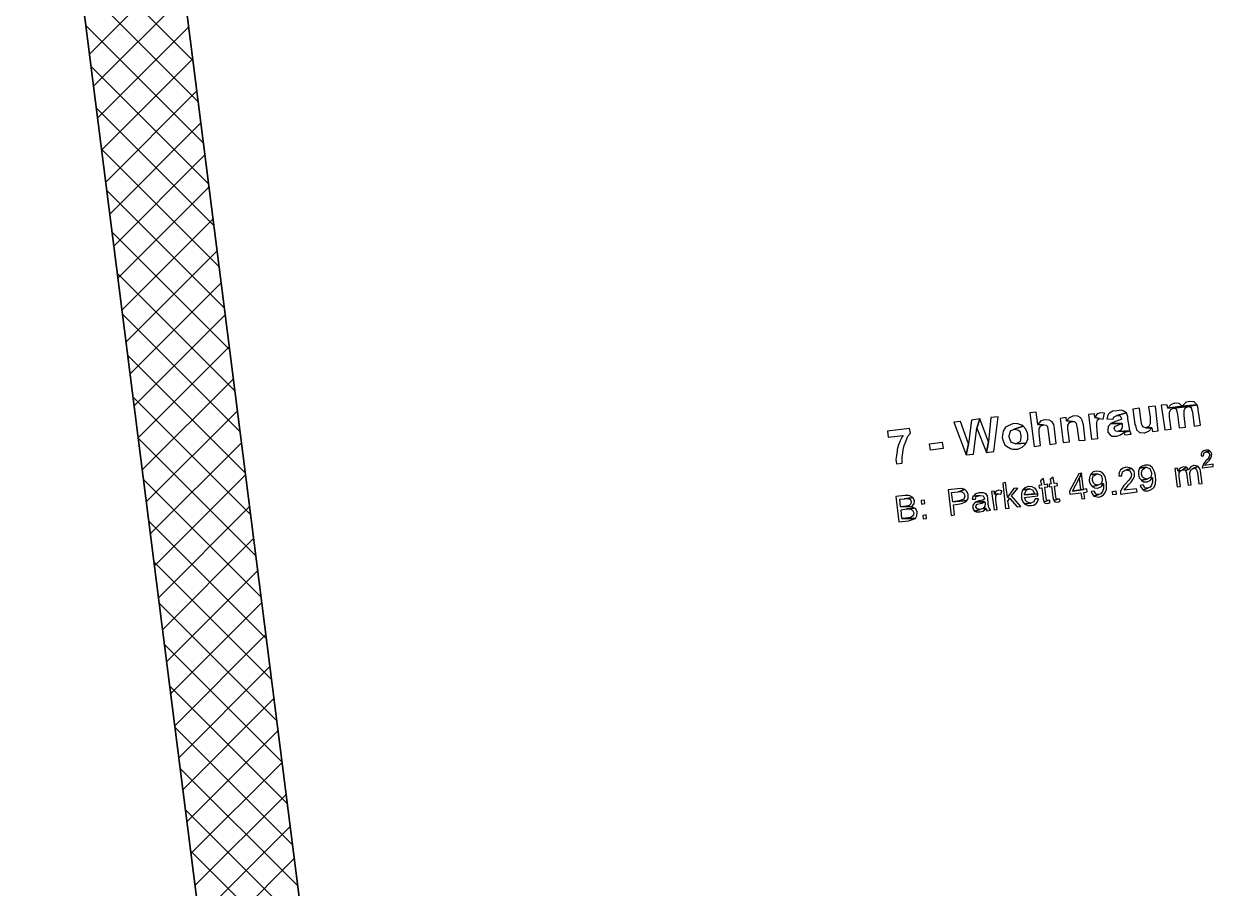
# Model space of a CAD drawing. Header units: metres. Extents: x 2713679.5 to 2713747.3, y 1226017.1 to 1226104.2.
# Drawn here: x 2713735.602 to 2713739.103, y 1226034.09 to 1226036.634 of the extents above; entities that cross this region are included whole.
import ezdxf

# ---------------------------------------------------------------- set-up
doc = ezdxf.new("R2010")
doc.units = ezdxf.units.M
doc.header["$MEASUREMENT"] = 0
doc.layers.add('texte', color=7, linetype='Continuous', true_color=0x000000)
doc.layers.add('waende_stuetzen', color=250, linetype='Continuous')

msp = doc.modelspace()

# ---------------------------------------------------------------- linework, layer by layer
at = {"layer": 'texte'}
for points in [[(2713738.9682, 1226035.513), (2713738.9507, 1226035.5118), (2713738.9607, 1226035.4392), (2713738.9795, 1226035.4417), (2713738.9745, 1226035.4767), (2713738.9745, 1226035.4792), (2713738.9745, 1226035.4917), (2713738.9783, 1226035.4993), (2713738.9858, 1226035.503), (2713739.0296, 1226035.508), (2713739.0559, 1226035.513), (2713739.0121, 1226035.5093), (2713738.9695, 1226035.503)], [(2713738.9908, 1226035.518), (2713738.9895, 1226035.518), (2713738.9783, 1226035.513), (2713738.9695, 1226035.503), (2713739.0121, 1226035.5093), (2713739.0033, 1226035.5168)], [(2713739.0333, 1226035.523), (2713739.0221, 1226035.5193), (2713739.0208, 1226035.518), (2713739.0121, 1226035.5093), (2713739.0559, 1226035.513), (2713739.0471, 1226035.5218), (2713739.0459, 1226035.5218)], [(2713739.0559, 1226035.513), (2713739.0296, 1226035.508), (2713739.0383, 1226035.5055), (2713739.0383, 1226035.5043), (2713739.0421, 1226035.4917), (2713739.0471, 1226035.4504), (2713739.0659, 1226035.4529), (2713739.0596, 1226035.4993), (2713739.0596, 1226035.5018)], [(2713738.47, 1226035.478), (2713738.4487, 1226035.4755), (2713738.4424, 1226035.4041), (2713738.4362, 1226035.3728), (2713738.4575, 1226035.3753)], [(2713738.5827, 1226035.4917), (2713738.5639, 1226035.4892), (2713738.5764, 1226035.3903), (2713738.5952, 1226035.3928), (2713738.5914, 1226035.4292), (2713738.5914, 1226035.4304), (2713738.5914, 1226035.4429), (2713738.5952, 1226035.4504), (2713738.6039, 1226035.4542), (2713738.5877, 1226035.4554)], [(2713738.6928, 1226035.4805), (2713738.6903, 1226035.4792), (2713738.6791, 1226035.4742), (2713738.6715, 1226035.4655), (2713738.6891, 1226035.4642), (2713738.6953, 1226035.4642), (2713738.7003, 1226035.4592), (2713738.7003, 1226035.4579), (2713738.7028, 1226035.4442), (2713738.7078, 1226035.4079), (2713738.7266, 1226035.4091), (2713738.7216, 1226035.4542), (2713738.7179, 1226035.4667), (2713738.7141, 1226035.4742), (2713738.7053, 1226035.4792)], [(2713738.7542, 1226035.4867), (2713738.7366, 1226035.4842), (2713738.7454, 1226035.4116), (2713738.7642, 1226035.4141), (2713738.7617, 1226035.4367), (2713738.7604, 1226035.4504), (2713738.7604, 1226035.4605), (2713738.7629, 1226035.4692), (2713738.7692, 1226035.473), (2713738.7554, 1226035.4755)], [(2713738.7704, 1226035.4892), (2713738.7617, 1226035.4867), (2713738.7554, 1226035.4755), (2713738.7692, 1226035.473), (2713738.7792, 1226035.4705), (2713738.783, 1226035.488), (2713738.783, 1226035.488)], [(2713738.8193, 1226035.4955), (2713738.808, 1226035.4943), (2713738.798, 1226035.488), (2713738.7942, 1226035.4842), (2713738.7905, 1226035.4717), (2713738.808, 1226035.4705), (2713738.8118, 1226035.478), (2713738.8193, 1226035.4817), (2713738.8481, 1226035.4892), (2713738.838, 1226035.4955), (2713738.833, 1226035.4968)], [(2713738.8481, 1226035.4892), (2713738.8193, 1226035.4817), (2713738.8293, 1226035.4805), (2713738.833, 1226035.473), (2713738.833, 1226035.4705), (2713738.8293, 1226035.4692), (2713738.8155, 1226035.4642), (2713738.813, 1226035.463), (2713738.8017, 1226035.4579), (2713738.8355, 1226035.4579), (2713738.8355, 1226035.4542), (2713738.8355, 1226035.4454), (2713738.8318, 1226035.4379), (2713738.823, 1226035.4342), (2713738.8581, 1226035.4367), (2713738.8556, 1226035.4504), (2713738.8518, 1226035.4717), (2713738.8518, 1226035.478)], [(2713738.8869, 1226035.503), (2713738.8668, 1226035.5005), (2713738.8731, 1226035.4554), (2713738.8743, 1226035.4517), (2713738.8781, 1226035.4392), (2713738.8869, 1226035.4317), (2713738.8881, 1226035.4317), (2713738.9006, 1226035.4304), (2713738.9019, 1226035.4304), (2713738.9132, 1226035.4354), (2713738.9144, 1226035.4354), (2713738.9232, 1226035.4454), (2713738.9056, 1226035.4454), (2713738.8981, 1226035.4467), (2713738.8944, 1226035.4517), (2713738.8931, 1226035.4542), (2713738.8906, 1226035.4705)], [(2713738.9332, 1226035.5093), (2713738.9132, 1226035.5068), (2713738.9182, 1226035.4767), (2713738.9182, 1226035.4667), (2713738.9182, 1226035.4567), (2713738.9144, 1226035.4492), (2713738.9056, 1226035.4454), (2713738.9232, 1226035.4454), (2713738.9244, 1226035.4342), (2713738.9419, 1226035.4367)], [(2713739.0296, 1226035.508), (2713738.9858, 1226035.503), (2713738.992, 1226035.5018), (2713738.9958, 1226035.498), (2713738.9958, 1226035.4968), (2713738.9983, 1226035.4842), (2713739.0033, 1226035.4454), (2713739.0221, 1226035.4467), (2713739.0183, 1226035.4817), (2713739.0183, 1226035.4842), (2713739.0183, 1226035.4968), (2713739.0221, 1226035.5043)], [(2713738.2096, 1226035.4429), (2713738.1445, 1226035.4354), (2713738.147, 1226035.4179), (2713738.1908, 1226035.4229), (2713738.1883, 1226035.4191), (2713738.182, 1226035.4066), (2713738.177, 1226035.3954), (2713738.1733, 1226035.3816), (2713738.1733, 1226035.3778), (2713738.1708, 1226035.3641), (2713738.1695, 1226035.3515), (2713738.1708, 1226035.339), (2713738.1883, 1226035.3415), (2713738.1883, 1226035.3453), (2713738.1883, 1226035.3578), (2713738.1896, 1226035.3716), (2713738.1908, 1226035.3803), (2713738.1933, 1226035.3928), (2713738.1983, 1226035.4054), (2713738.1996, 1226035.4079), (2713738.2046, 1226035.4204), (2713738.2121, 1226035.4292)], [(2713738.3598, 1226035.4642), (2713738.3398, 1226035.4617), (2713738.3761, 1226035.3653), (2713738.3836, 1226035.3979)], [(2713738.4162, 1226035.4717), (2713738.3924, 1226035.468), (2713738.3836, 1226035.3979), (2713738.3761, 1226035.3653), (2713738.3974, 1226035.3678), (2713738.4074, 1226035.4442)], [(2713738.4162, 1226035.4717), (2713738.4074, 1226035.4442), (2713738.4362, 1226035.3728), (2713738.4424, 1226035.4041)], [(2713738.5151, 1226035.4579), (2713738.5088, 1226035.4554), (2713738.4975, 1226035.4504), (2713738.4925, 1226035.4467), (2713738.485, 1226035.4354), (2713738.4838, 1226035.4292), (2713738.4825, 1226035.4166), (2713738.485, 1226035.4066), (2713738.49, 1226035.3954), (2713738.495, 1226035.3916), (2713738.5063, 1226035.3841), (2713738.5125, 1226035.3828), (2713738.5251, 1226035.3828), (2713738.5288, 1226035.3828), (2713738.5413, 1226035.3878), (2713738.5501, 1226035.3966), (2713738.5526, 1226035.4004), (2713738.5226, 1226035.3979), (2713738.5213, 1226035.3979), (2713738.51, 1226035.4016), (2713738.5075, 1226035.4054), (2713738.5025, 1226035.4179), (2713738.5025, 1226035.4229), (2713738.5063, 1226035.4354), (2713738.5063, 1226035.4367), (2713738.5176, 1226035.4417), (2713738.5438, 1226035.4504), (2713738.5401, 1226035.4529), (2713738.5288, 1226035.4567)], [(2713738.5438, 1226035.4504), (2713738.5176, 1226035.4417), (2713738.5188, 1226035.4417), (2713738.5301, 1226035.4379), (2713738.5338, 1226035.4354), (2713738.5376, 1226035.4229), (2713738.5376, 1226035.4166), (2713738.5351, 1226035.4054), (2713738.5338, 1226035.4041), (2713738.5226, 1226035.3979), (2713738.5526, 1226035.4004), (2713738.5576, 1226035.4116), (2713738.5576, 1226035.4254), (2713738.5564, 1226035.4292), (2713738.5514, 1226035.4417)], [(2713738.6089, 1226035.4692), (2713738.6077, 1226035.4692), (2713738.5964, 1226035.4655), (2713738.5877, 1226035.4554), (2713738.6039, 1226035.4542), (2713738.6114, 1226035.4529), (2713738.6152, 1226035.4492), (2713738.6152, 1226035.4479), (2713738.6177, 1226035.4342), (2713738.6227, 1226035.3966), (2713738.6415, 1226035.3991), (2713738.6365, 1226035.4417), (2713738.6365, 1226035.4429), (2713738.634, 1226035.4554), (2713738.629, 1226035.463), (2713738.6202, 1226035.468)], [(2713738.6703, 1226035.4755), (2713738.6528, 1226035.473), (2713738.6615, 1226035.4016), (2713738.6803, 1226035.4041), (2713738.6765, 1226035.4367), (2713738.6753, 1226035.4417), (2713738.6753, 1226035.4529), (2713738.6803, 1226035.4605), (2713738.6891, 1226035.4642), (2713738.6715, 1226035.4655)], [(2713738.8017, 1226035.4579), (2713738.7942, 1226035.4492), (2713738.793, 1226035.4379), (2713738.793, 1226035.4329), (2713738.8005, 1226035.4241), (2713738.8055, 1226035.4204), (2713738.8193, 1226035.4204), (2713738.8305, 1226035.4241), (2713738.8405, 1226035.4317), (2713738.8581, 1226035.4367), (2713738.8581, 1226035.4367), (2713738.823, 1226035.4342), (2713738.8155, 1226035.4354), (2713738.8118, 1226035.4429), (2713738.8143, 1226035.4492), (2713738.8243, 1226035.4542), (2713738.8355, 1226035.4579)], [(2713738.8581, 1226035.4367), (2713738.8405, 1226035.4317), (2713738.8405, 1226035.4304), (2713738.843, 1226035.4241), (2713738.8618, 1226035.4267)], [(2713738.2709, 1226035.3791), (2713738.2684, 1226035.3979), (2713738.306, 1226035.4029), (2713738.3085, 1226035.3841), (2713738.2709, 1226035.3791)], [(2713739.0822, 1226035.3791), (2713739.0759, 1226035.3778), (2713739.0709, 1226035.3741), (2713739.0684, 1226035.3691), (2713739.0684, 1226035.3628), (2713739.0746, 1226035.3628), (2713739.0746, 1226035.3641), (2713739.0759, 1226035.3703), (2713739.0772, 1226035.3716), (2713739.0822, 1226035.3741), (2713739.0934, 1226035.3766), (2713739.0897, 1226035.3791)], [(2713739.0934, 1226035.3766), (2713739.0822, 1226035.3741), (2713739.0834, 1226035.3741), (2713739.0897, 1226035.3728), (2713739.0897, 1226035.3716), (2713739.0934, 1226035.3666), (2713739.0934, 1226035.3653), (2713739.0909, 1226035.359), (2713739.0909, 1226035.3578), (2713739.0872, 1226035.3528), (2713739.0822, 1226035.3478), (2713739.0784, 1226035.344), (2713739.0746, 1226035.339), (2713739.0746, 1226035.3378), (2713739.0721, 1226035.3315), (2713739.0709, 1226035.3278), (2713739.1034, 1226035.3315), (2713739.1034, 1226035.3378), (2713739.0784, 1226035.334), (2713739.0809, 1226035.3378), (2713739.0822, 1226035.339), (2713739.0872, 1226035.3453), (2713739.0922, 1226035.3503), (2713739.0959, 1226035.3553), (2713739.0959, 1226035.3553), (2713739.0984, 1226035.3616), (2713739.0997, 1226035.3678), (2713739.0984, 1226035.3716)], [(2713738.7154, 1226035.3115), (2713738.7078, 1226035.3102), (2713738.6803, 1226035.2589), (2713738.6816, 1226035.2501), (2713738.7141, 1226035.2539), (2713738.7166, 1226035.2364), (2713738.7254, 1226035.2376), (2713738.7229, 1226035.2551), (2713738.7329, 1226035.2564), (2713738.7316, 1226035.2652), (2713738.7216, 1226035.2639), (2713738.6891, 1226035.2589), (2713738.7091, 1226035.2965)], [(2713738.7154, 1226035.3115), (2713738.7091, 1226035.2965), (2713738.7129, 1226035.2627), (2713738.6891, 1226035.2589), (2713738.7216, 1226035.2639)], [(2713738.7429, 1226035.3077), (2713738.7391, 1226035.3002), (2713738.7379, 1226035.2889), (2713738.7416, 1226035.2802), (2713738.7467, 1226035.2727), (2713738.7642, 1226035.2764), (2713738.7629, 1226035.2764), (2713738.7542, 1226035.2789), (2713738.7517, 1226035.2814), (2713738.7479, 1226035.2902), (2713738.7479, 1226035.2952), (2713738.7504, 1226035.304), (2713738.7529, 1226035.3052), (2713738.7604, 1226035.3102)], [(2713738.7592, 1226035.3177), (2713738.7504, 1226035.3152), (2713738.7429, 1226035.309), (2713738.7429, 1226035.3077), (2713738.7604, 1226035.3102), (2713738.7629, 1226035.3102), (2713738.7717, 1226035.3065), (2713738.7742, 1226035.304), (2713738.7767, 1226035.2952), (2713738.7767, 1226035.2914), (2713738.7742, 1226035.2814), (2713738.7729, 1226035.2802), (2713738.7805, 1226035.2802), (2713738.7805, 1226035.2777), (2713738.7805, 1226035.2764), (2713738.7805, 1226035.2664), (2713738.7779, 1226035.2576), (2713738.7729, 1226035.2514), (2713738.7667, 1226035.2489), (2713738.7517, 1226035.2439), (2713738.7567, 1226035.2426), (2713738.7667, 1226035.2414), (2713738.7729, 1226035.2426), (2713738.7805, 1226035.2476), (2713738.7842, 1226035.2526), (2713738.788, 1226035.2614), (2713738.7892, 1226035.2639), (2713738.7892, 1226035.2739), (2713738.7892, 1226035.2852), (2713738.788, 1226035.2864), (2713738.7867, 1226035.2977), (2713738.783, 1226035.3052), (2713738.7805, 1226035.309), (2713738.7729, 1226035.3152), (2713738.7679, 1226035.3165)], [(2713738.8468, 1226035.329), (2713738.838, 1226035.3265), (2713738.8305, 1226035.3215), (2713738.8268, 1226035.314), (2713738.8255, 1226035.304), (2713738.8343, 1226035.304), (2713738.8343, 1226035.3065), (2713738.8368, 1226035.3152), (2713738.838, 1226035.3165), (2713738.8468, 1226035.3215), (2713738.8643, 1226035.3252), (2713738.8568, 1226035.3278)], [(2713738.8643, 1226035.3252), (2713738.8468, 1226035.3215), (2713738.8481, 1226035.3215), (2713738.8581, 1226035.319), (2713738.8581, 1226035.319), (2713738.8631, 1226035.3102), (2713738.8631, 1226035.3077), (2713738.8606, 1226035.299), (2713738.8593, 1226035.2965), (2713738.8543, 1226035.2902), (2713738.8456, 1226035.2802), (2713738.8405, 1226035.2752), (2713738.8355, 1226035.2677), (2713738.8343, 1226035.2664), (2713738.8305, 1226035.2576), (2713738.8305, 1226035.2501), (2713738.8794, 1226035.2564), (2713738.8781, 1226035.2652), (2713738.8418, 1226035.2614), (2713738.8456, 1226035.2664), (2713738.8468, 1226035.2689), (2713738.8543, 1226035.2777), (2713738.8618, 1226035.2852), (2713738.8668, 1226035.2927), (2713738.8668, 1226035.2927), (2713738.8718, 1226035.3015), (2713738.8718, 1226035.3115), (2713738.8706, 1226035.3177)], [(2713738.8869, 1226035.3265), (2713738.8831, 1226035.3177), (2713738.8831, 1226035.3077), (2713738.8856, 1226035.2977), (2713738.8919, 1226035.2914), (2713738.9094, 1226035.2939), (2713738.9069, 1226035.2939), (2713738.8981, 1226035.2977), (2713738.8956, 1226035.3002), (2713738.8919, 1226035.309), (2713738.8919, 1226035.3127), (2713738.8956, 1226035.3227), (2713738.8969, 1226035.324), (2713738.9056, 1226035.329)], [(2713738.9031, 1226035.3353), (2713738.8944, 1226035.3328), (2713738.8869, 1226035.3265), (2713738.8869, 1226035.3265), (2713738.9056, 1226035.329), (2713738.9069, 1226035.329), (2713738.9157, 1226035.3252), (2713738.9182, 1226035.3227), (2713738.9219, 1226035.3127), (2713738.9219, 1226035.309), (2713738.9194, 1226035.3002), (2713738.9182, 1226035.299), (2713738.9244, 1226035.2977), (2713738.9244, 1226035.2965), (2713738.9244, 1226035.2952), (2713738.9244, 1226035.2852), (2713738.9219, 1226035.2764), (2713738.9182, 1226035.2702), (2713738.9106, 1226035.2677), (2713738.8969, 1226035.2627), (2713738.9019, 1226035.2601), (2713738.9119, 1226035.2601), (2713738.9169, 1226035.2614), (2713738.9257, 1226035.2664), (2713738.9294, 1226035.2702), (2713738.9332, 1226035.2802), (2713738.9332, 1226035.2827), (2713738.9344, 1226035.2914), (2713738.9332, 1226035.3027), (2713738.9332, 1226035.3052), (2713738.9307, 1226035.3152), (2713738.9269, 1226035.324), (2713738.9244, 1226035.3278), (2713738.9169, 1226035.334), (2713738.9132, 1226035.3353)], [(2713738.9983, 1226035.3265), (2713738.9908, 1226035.3252), (2713738.997, 1226035.2714), (2713739.007, 1226035.2727), (2713739.0033, 1226035.3015), (2713739.0033, 1226035.3027), (2713739.0033, 1226035.3127), (2713739.007, 1226035.319), (2713738.9995, 1226035.319)], [(2713739.0146, 1226035.3303), (2713739.0146, 1226035.3303), (2713739.0058, 1226035.3265), (2713738.9995, 1226035.319), (2713739.007, 1226035.319), (2713739.0133, 1226035.3215), (2713739.0246, 1226035.329), (2713739.0246, 1226035.329)], [(2713739.0246, 1226035.329), (2713739.0133, 1226035.3215), (2713739.0221, 1226035.3202), (2713739.0308, 1226035.3227)], [(2713739.0471, 1226035.334), (2713739.0459, 1226035.334), (2713739.0371, 1226035.3303), (2713739.0308, 1226035.3227), (2713739.0221, 1226035.3202), (2713739.0246, 1226035.3115), (2713739.0296, 1226035.2764), (2713739.0383, 1226035.2777), (2713739.0346, 1226035.309), (2713739.0346, 1226035.3127), (2713739.0371, 1226035.3215), (2713739.0371, 1226035.3215), (2713739.0459, 1226035.3265), (2713739.0596, 1226035.3315), (2713739.0571, 1226035.3328)], [(2713739.0596, 1226035.3315), (2713739.0459, 1226035.3265), (2713739.0509, 1226035.3252), (2713739.0546, 1226035.3215), (2713739.0571, 1226035.314), (2713739.0609, 1226035.2802), (2713739.0709, 1226035.2814), (2713739.0659, 1226035.3177), (2713739.0646, 1226035.324)], [(2713738.4925, 1226035.2839), (2713738.4838, 1226035.2827), (2713738.4925, 1226035.2076), (2713738.5025, 1226035.2088), (2713738.4988, 1226035.2301), (2713738.505, 1226035.2376), (2713738.4975, 1226035.2414)], [(2713738.5288, 1226035.2677), (2713738.5163, 1226035.2664), (2713738.4975, 1226035.2414), (2713738.505, 1226035.2376), (2713738.5263, 1226035.2126), (2713738.5376, 1226035.2138), (2713738.51, 1226035.2451)], [(2713738.5601, 1226035.2727), (2713738.5589, 1226035.2727), (2713738.5501, 1226035.2689), (2713738.5426, 1226035.2627), (2713738.5614, 1226035.2652), (2713738.5639, 1226035.2652), (2713738.5726, 1226035.2614), (2713738.5739, 1226035.2601), (2713738.5776, 1226035.2514), (2713738.5476, 1226035.2476), (2713738.5877, 1226035.2514), (2713738.5839, 1226035.2601), (2713738.5789, 1226035.2677), (2713738.5776, 1226035.2677), (2713738.5701, 1226035.2714)], [(2713738.6039, 1226035.2965), (2713738.5952, 1226035.2889), (2713738.5977, 1226035.2764), (2713738.5902, 1226035.2752), (2713738.5914, 1226035.2677), (2713738.5989, 1226035.2689), (2713738.6027, 1226035.2376), (2713738.6027, 1226035.2364), (2713738.6052, 1226035.2276), (2713738.6177, 1226035.2314), (2713738.614, 1226035.2326), (2713738.6127, 1226035.2339), (2713738.6114, 1226035.2389), (2713738.6077, 1226035.2702), (2713738.6165, 1226035.2714), (2713738.6152, 1226035.2789), (2713738.6064, 1226035.2777)], [(2713738.6327, 1226035.3002), (2713738.624, 1226035.2927), (2713738.6265, 1226035.2802), (2713738.6202, 1226035.2789), (2713738.6202, 1226035.2714), (2713738.6277, 1226035.2727), (2713738.6315, 1226035.2414), (2713738.6315, 1226035.2401), (2713738.634, 1226035.2314), (2713738.6465, 1226035.2351), (2713738.6427, 1226035.2351), (2713738.6415, 1226035.2376), (2713738.6402, 1226035.2426), (2713738.6365, 1226035.2739), (2713738.6452, 1226035.2752), (2713738.644, 1226035.2827), (2713738.6352, 1226035.2814)], [(2713738.7729, 1226035.2802), (2713738.7642, 1226035.2764), (2713738.7467, 1226035.2727), (2713738.7542, 1226035.2689), (2713738.7629, 1226035.2677), (2713738.7642, 1226035.2677), (2713738.7729, 1226035.2714), (2713738.7742, 1226035.2727), (2713738.7805, 1226035.2802)], [(2713738.8969, 1226035.2777), (2713738.8881, 1226035.2752), (2713738.8906, 1226035.2702), (2713738.8969, 1226035.2627), (2713738.9106, 1226035.2677), (2713738.9019, 1226035.2689), (2713738.9019, 1226035.2689)], [(2713738.9182, 1226035.299), (2713738.9094, 1226035.2939), (2713738.8919, 1226035.2914), (2713738.8981, 1226035.2864), (2713738.9081, 1226035.2864), (2713738.9094, 1226035.2864), (2713738.9182, 1226035.2902), (2713738.9182, 1226035.2902), (2713738.9244, 1226035.2977)], [(2713738.1971, 1226035.2464), (2713738.1695, 1226035.2426), (2713738.1783, 1226035.1688), (2713738.2071, 1226035.1713), (2713738.2096, 1226035.1725), (2713738.2184, 1226035.175), (2713738.2271, 1226035.1788), (2713738.1871, 1226035.1788), (2713738.1846, 1226035.2038), (2713738.2008, 1226035.2063), (2713738.2246, 1226035.2088), (2713738.2159, 1226035.2126), (2713738.2159, 1226035.2138), (2713738.1833, 1226035.2126), (2713738.1808, 1226035.2351), (2713738.1946, 1226035.2364), (2713738.2196, 1226035.2401), (2713738.2108, 1226035.2451), (2713738.2071, 1226035.2464)], [(2713738.2196, 1226035.2401), (2713738.1946, 1226035.2364), (2713738.1971, 1226035.2376), (2713738.2071, 1226035.2376), (2713738.2121, 1226035.2339), (2713738.2146, 1226035.2276), (2713738.2133, 1226035.2213), (2713738.2083, 1226035.2163), (2713738.1996, 1226035.2151), (2713738.1833, 1226035.2126), (2713738.2159, 1226035.2138), (2713738.2234, 1226035.2213), (2713738.2246, 1226035.2301), (2713738.2246, 1226035.2314), (2713738.2196, 1226035.2401)], [(2713738.2534, 1226035.2326), (2713738.2434, 1226035.2314), (2713738.2446, 1226035.2201), (2713738.2547, 1226035.2226)], [(2713738.3511, 1226035.2652), (2713738.3235, 1226035.2627), (2713738.3323, 1226035.1875), (2713738.3423, 1226035.1888), (2713738.3385, 1226035.2188), (2713738.3573, 1226035.2213), (2713738.3623, 1226035.2226), (2713738.3723, 1226035.2263), (2713738.3786, 1226035.2314), (2713738.3373, 1226035.2276), (2713738.3335, 1226035.2551), (2713738.3523, 1226035.2564), (2713738.3723, 1226035.2639), (2713738.3723, 1226035.2639), (2713738.3623, 1226035.2664), (2713738.3611, 1226035.2664)], [(2713738.3723, 1226035.2639), (2713738.3523, 1226035.2564), (2713738.3623, 1226035.2576), (2713738.3686, 1226035.2539), (2713738.3723, 1226035.2464), (2713738.3723, 1226035.2439), (2713738.3698, 1226035.2351), (2713738.3661, 1226035.2339), (2713738.3561, 1226035.2301), (2713738.3373, 1226035.2276), (2713738.3786, 1226035.2314), (2713738.3824, 1226035.2376), (2713738.3824, 1226035.2476), (2713738.3824, 1226035.2489), (2713738.3786, 1226035.2576)], [(2713738.3961, 1226035.2439), (2713738.3936, 1226035.2351), (2713738.4036, 1226035.2351), (2713738.4061, 1226035.2426), (2713738.4061, 1226035.2426), (2713738.4162, 1226035.2464)], [(2713738.4162, 1226035.2539), (2713738.4136, 1226035.2539), (2713738.4049, 1226035.2514), (2713738.4036, 1226035.2514), (2713738.3974, 1226035.2439), (2713738.3961, 1226035.2439), (2713738.4162, 1226035.2464), (2713738.4174, 1226035.2464), (2713738.4262, 1226035.2451), (2713738.4299, 1226035.2376), (2713738.4299, 1226035.2351), (2713738.4249, 1226035.2326), (2713738.4149, 1226035.2301), (2713738.4061, 1226035.2276), (2713738.4312, 1226035.2276), (2713738.4324, 1226035.2238), (2713738.4312, 1226035.2151), (2713738.4262, 1226035.2076), (2713738.4349, 1226035.2076), (2713738.4374, 1226035.2013), (2713738.4475, 1226035.2026), (2713738.4437, 1226035.2088), (2713738.4424, 1226035.2126), (2713738.4412, 1226035.2238), (2713738.4399, 1226035.2364), (2713738.4387, 1226035.2451), (2713738.4349, 1226035.2514), (2713738.4274, 1226035.2539), (2713738.4262, 1226035.2539)], [(2713738.46, 1226035.2589), (2713738.4512, 1226035.2576), (2713738.4587, 1226035.2038), (2713738.4675, 1226035.2051), (2713738.4637, 1226035.2326), (2713738.4637, 1226035.2339), (2713738.4637, 1226035.2439), (2713738.4662, 1226035.2489), (2713738.4712, 1226035.2514), (2713738.46, 1226035.2501)], [(2713738.4712, 1226035.2614), (2713738.465, 1226035.2589), (2713738.46, 1226035.2501), (2713738.4712, 1226035.2514), (2713738.4787, 1226035.2501), (2713738.4813, 1226035.2589), (2713738.4813, 1226035.2601)], [(2713738.5426, 1226035.2627), (2713738.5413, 1226035.2601), (2713738.5388, 1226035.2514), (2713738.5388, 1226035.2401), (2713738.5388, 1226035.2376), (2713738.5426, 1226035.2276), (2713738.5476, 1226035.2213), (2713738.5664, 1226035.2238), (2713738.5639, 1226035.2238), (2713738.5551, 1226035.2276), (2713738.5514, 1226035.2301), (2713738.5476, 1226035.2401), (2713738.5877, 1226035.2451), (2713738.5877, 1226035.2476), (2713738.5877, 1226035.2514), (2713738.5476, 1226035.2476), (2713738.5476, 1226035.2501), (2713738.5514, 1226035.2589), (2713738.5526, 1226035.2614), (2713738.5614, 1226035.2652)], [(2713738.5789, 1226035.2364), (2713738.5789, 1226035.2364), (2713738.5751, 1226035.2276), (2713738.5664, 1226035.2238), (2713738.5476, 1226035.2213), (2713738.5489, 1226035.2201), (2713738.5576, 1226035.2163), (2713738.5676, 1226035.2163), (2713738.5751, 1226035.2176), (2713738.5827, 1226035.2226), (2713738.5864, 1226035.2276), (2713738.5889, 1226035.2364)], [(2713738.6215, 1226035.2326), (2713738.6177, 1226035.2314), (2713738.6052, 1226035.2276), (2713738.6089, 1226035.2238), (2713738.6165, 1226035.2226), (2713738.624, 1226035.2251)], [(2713738.6503, 1226035.2364), (2713738.6465, 1226035.2351), (2713738.634, 1226035.2314), (2713738.6377, 1226035.2276), (2713738.6465, 1226035.2263), (2713738.6528, 1226035.2289)], [(2713738.7529, 1226035.2589), (2713738.7441, 1226035.2576), (2713738.7467, 1226035.2514), (2713738.7517, 1226035.2439), (2713738.7667, 1226035.2489), (2713738.7579, 1226035.2501), (2713738.7579, 1226035.2514)], [(2713738.808, 1226035.2476), (2713738.8067, 1226035.2576), (2713738.8168, 1226035.2601), (2713738.818, 1226035.2489), (2713738.808, 1226035.2476)], [(2713738.2246, 1226035.2088), (2713738.2008, 1226035.2063), (2713738.2033, 1226035.2063), (2713738.2121, 1226035.2063), (2713738.2184, 1226035.2026), (2713738.2221, 1226035.1951), (2713738.2209, 1226035.1888), (2713738.2184, 1226035.185), (2713738.2121, 1226035.1813), (2713738.2058, 1226035.18), (2713738.1871, 1226035.1788), (2713738.2271, 1226035.1788), (2713738.2309, 1226035.1863), (2713738.2309, 1226035.1875), (2713738.2321, 1226035.1963), (2713738.2321, 1226035.1988), (2713738.2271, 1226035.2076)], [(2713738.4061, 1226035.2276), (2713738.4011, 1226035.2238), (2713738.3961, 1226035.2176), (2713738.3961, 1226035.2101), (2713738.3961, 1226035.2076), (2713738.4011, 1226035.2001), (2713738.4174, 1226035.2051), (2713738.4086, 1226035.2063), (2713738.4049, 1226035.2113), (2713738.4061, 1226035.2163), (2713738.4086, 1226035.2201), (2713738.4174, 1226035.2226), (2713738.4237, 1226035.2238), (2713738.4312, 1226035.2276)], [(2713738.4262, 1226035.2076), (2713738.4174, 1226035.2051), (2713738.4011, 1226035.2001), (2713738.4061, 1226035.1976), (2713738.4162, 1226035.1976), (2713738.4162, 1226035.1976), (2713738.4262, 1226035.2001), (2713738.4274, 1226035.2013), (2713738.4349, 1226035.2076)], [(2713738.2584, 1226035.1888), (2713738.2484, 1226035.1875), (2713738.2497, 1226035.1775), (2713738.2597, 1226035.1788)]]:
    msp.add_lwpolyline(points, close=True, dxfattribs=at)
at = {"layer": 'waende_stuetzen', "color": 7, "linetype": 'Continuous', "lineweight": 35}
for p, q in [((2713735.6024, 1226038.0679), (2713736.2614, 1226032.8746)), ((2713736.559, 1226032.9123), (2713735.9377, 1226037.8081))]:
    msp.add_line(p, q, dxfattribs=at)
at = {"layer": 'waende_stuetzen', "color": 18, "linetype": 'Continuous', "lineweight": 0, "true_color": 0x000000}
for p, q in [((2713736.1004, 1226036.5263), (2713735.754, 1226036.8727)), ((2713735.7956, 1226036.5449), (2713736.064, 1226036.8132)), ((2713736.1158, 1226036.4049), (2713735.7694, 1226036.7512)), ((2713735.8076, 1226036.4508), (2713736.0759, 1226036.7191)), ((2713736.1312, 1226036.2834), (2713735.7849, 1226036.6297)), ((2713735.8195, 1226036.3566), (2713736.0879, 1226036.625)), ((2713735.8315, 1226036.2625), (2713736.0998, 1226036.5309)), ((2713736.1466, 1226036.1619), (2713735.8003, 1226036.5082)), ((2713735.8434, 1226036.1684), (2713736.1118, 1226036.4368)), ((2713736.1621, 1226036.0404), (2713735.8157, 1226036.3868)), ((2713735.8554, 1226036.0743), (2713736.1237, 1226036.3426)), ((2713736.1775, 1226035.9189), (2713735.8311, 1226036.2653)), ((2713735.8673, 1226035.9802), (2713736.1357, 1226036.2485)), ((2713736.1929, 1226035.7974), (2713735.8465, 1226036.1438)), ((2713735.8792, 1226035.886), (2713736.1476, 1226036.1544)), ((2713735.8912, 1226035.7919), (2713736.1595, 1226036.0603)), ((2713736.2083, 1226035.676), (2713735.862, 1226036.0223)), ((2713735.9031, 1226035.6978), (2713736.1715, 1226035.9661)), ((2713736.2237, 1226035.5545), (2713735.8774, 1226035.9008)), ((2713735.9151, 1226035.6037), (2713736.1834, 1226035.872)), ((2713736.2391, 1226035.433), (2713735.8928, 1226035.7794)), ((2713735.927, 1226035.5096), (2713736.1954, 1226035.7779)), ((2713736.2546, 1226035.3115), (2713735.9082, 1226035.6579)), ((2713735.939, 1226035.4154), (2713736.2073, 1226035.6838)), ((2713735.9509, 1226035.3213), (2713736.2193, 1226035.5897)), ((2713736.27, 1226035.19), (2713735.9236, 1226035.5364)), ((2713735.9629, 1226035.2272), (2713736.2312, 1226035.4955)), ((2713736.2854, 1226035.0685), (2713735.939, 1226035.4149)), ((2713735.9748, 1226035.1331), (2713736.2432, 1226035.4014)), ((2713735.9867, 1226035.0389), (2713736.2551, 1226035.3073)), ((2713736.3008, 1226034.9471), (2713735.9545, 1226035.2934)), ((2713735.9987, 1226034.9448), (2713736.267, 1226035.2132)), ((2713736.3162, 1226034.8256), (2713735.9699, 1226035.1719)), ((2713736.0106, 1226034.8507), (2713736.279, 1226035.1191)), ((2713736.3316, 1226034.7041), (2713735.9853, 1226035.0505)), ((2713736.0226, 1226034.7566), (2713736.2909, 1226035.0249)), ((2713736.3471, 1226034.5826), (2713736.0007, 1226034.929)), ((2713736.0345, 1226034.6625), (2713736.3029, 1226034.9308)), ((2713736.0465, 1226034.5683), (2713736.3148, 1226034.8367)), ((2713736.3625, 1226034.4611), (2713736.0161, 1226034.8075)), ((2713736.0584, 1226034.4742), (2713736.3268, 1226034.7426)), ((2713736.3779, 1226034.3396), (2713736.0315, 1226034.686)), ((2713736.0704, 1226034.3801), (2713736.3387, 1226034.6484)), ((2713736.3933, 1226034.2182), (2713736.047, 1226034.5645)), ((2713736.0823, 1226034.286), (2713736.3507, 1226034.5543)), ((2713736.4087, 1226034.0967), (2713736.0624, 1226034.443)), ((2713736.0942, 1226034.1919), (2713736.3626, 1226034.4602)), ((2713736.1062, 1226034.0977), (2713736.3745, 1226034.3661)), ((2713736.4242, 1226033.9752), (2713736.0778, 1226034.3216)), ((2713736.1181, 1226034.0036), (2713736.3865, 1226034.272)), ((2713736.4396, 1226033.8537), (2713736.0932, 1226034.2001)), ((2713736.1301, 1226033.9095), (2713736.3984, 1226034.1778))]:
    msp.add_line(p, q, dxfattribs=at)

doc.saveas('drawing.dxf')
